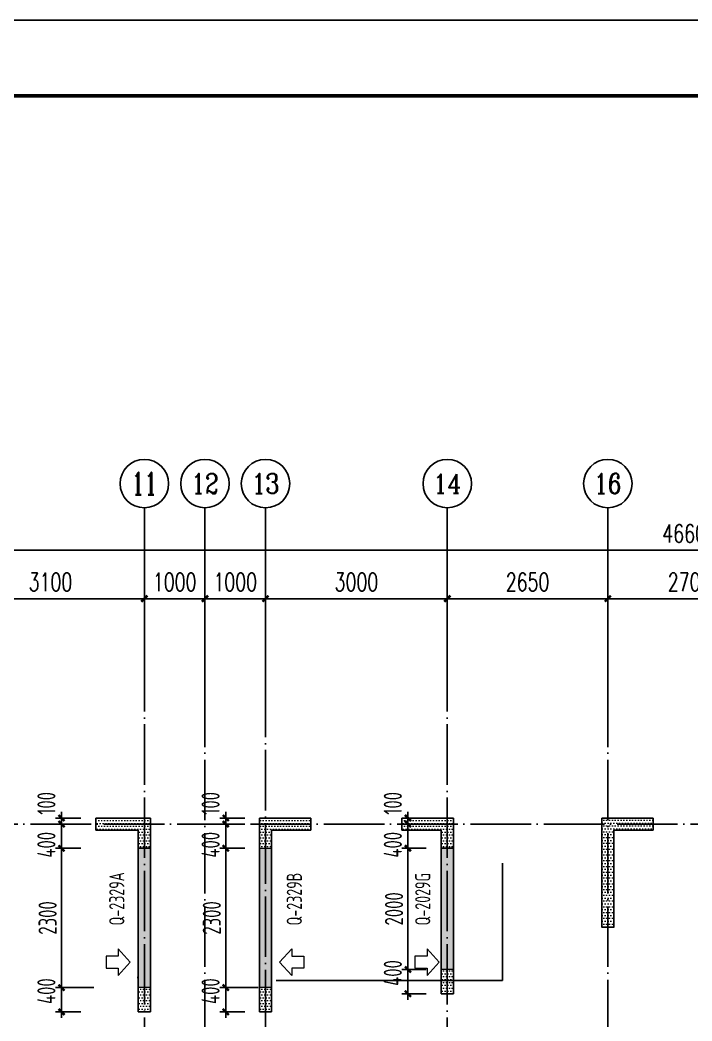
# Model space of a CAD drawing. Extents: x -85320 to 1679916, y -1321939 to 627.
# Drawn here: x 1046766 to 1057858, y -765764 to -749243 of the extents above; entities that cross this region are included whole.
import ezdxf
from ezdxf.enums import TextEntityAlignment as Align

# ---------------------------------------------------------------- set-up
doc = ezdxf.new("R2010")
doc.units = 0
doc.header["$LTSCALE"] = 1000
doc.linetypes.add('DOTE', pattern=[2.42, 2, -0.2, 0.02, -0.2])
for name, color, linetype in [('0004尺寸标注线', 12, 'Continuous'), ('AXIS', 3, 'Continuous'), ('AXIS_TEXT', 7, 'Continuous'), ('BORDER', 7, 'Continuous'), ('DOTE', 1, 'DOTE'), ('G-06墙-01砼墙', 50, 'Continuous'), ('打印线框', 7, 'Continuous'), ('拉模', 7, 'Continuous')]:
    doc.layers.add(name, color=color, linetype=linetype)
for name, color, linetype, lineweight in [('DIM', 3, 'Continuous', 0), ('WCOL', 7, 'Continuous', 0), ('WCOL_DE_DIM', 3, 'Continuous', 0), ('WCOL_HATCH', 251, 'Continuous', 0), ('预制墙标注', 2, 'Continuous', 18)]:
    doc.layers.add(name, color=color, linetype=linetype, lineweight=lineweight)
doc.styles.add('_TCH_AXIS', font='COMPLEX', dxfattribs={"bigfont": 'GBCBIG'})
doc.styles.add('_TCH_DIM_T3', font='SIMPLEX', dxfattribs={"width": 0.705882, "bigfont": 'GBCBIG'})
doc.styles.add('COMPLEX', font='COMPLEX')
doc.styles.add('TSSD_Rein', font='Tssdeng.shx', dxfattribs={"width": 0.7, "bigfont": 'hztxt.shx'})
doc.styles.add('宋体', font='', dxfattribs={"width": 0.7})
doc.styles.add('样式 1', font='yjkeng.shx', dxfattribs={"width": 0.7, "bigfont": 'yjkchn.shx'})
doc.styles.get('宋体').set_extended_font_data('SimSun')
doc.dimstyles.new('1-1(A2)', dxfattribs={"dimtxt": 3, "dimasz": 1, "dimexe": 1, "dimexo": 1, "dimgap": 0.6, "dimtad": 1, "dimdec": 0, "dimrnd": 5, "dimzin": 0, "dimdsep": 46, "dimtxsty": '宋体', "dimblk": 'ARCHTICK', "dimcen": 1, "dimdle": 1, "dimclrd": 256, "dimclre": 256, "dimclrt": 42, "dimadec": 1, "dimazin": 0, "dimtfac": 1, "dimtdec": 0, "dimtix": 1, "dimtmove": 2, "dimatfit": 3, "dimldrblk": 'DOT', "dimfxl": 2, "dimtvp": 1, "dimtolj": 1, "dimtzin": 0, "dimarcsym": 0})
doc.dimstyles.new('_TCH_ARCH&&100', dxfattribs={"dimtxt": 297.5, "dimasz": 100, "dimexe": 250, "dimexo": 300, "dimgap": 126.25, "dimtad": 1, "dimdec": 0, "dimzin": 0, "dimdsep": 46, "dimtxsty": '_TCH_DIM_T3', "dimblk": 'ARCHTICK', "dimcen": 0.09, "dimclrt": 7, "dimazin": 2, "dimtfac": 1, "dimtdec": 0, "dimtix": 1, "dimtmove": 2, "dimatfit": 3, "dimfxl": 1, "dimtolj": 1, "dimtzin": 0, "dimarcsym": 0})
doc.dimstyles.new('TSSD_100_100$0', dxfattribs={"dimtxt": 300, "dimasz": 100, "dimexe": 100, "dimexo": 250, "dimgap": 80, "dimtad": 1, "dimdec": 0, "dimzin": 0, "dimdsep": 46, "dimtxsty": 'TSSD_Rein', "dimblk": 'ARCHTICK', "dimcen": 0, "dimdle": 100, "dimclrt": 7, "dimadec": 0, "dimazin": 0, "dimtfac": 1, "dimtdec": 0, "dimtix": 1, "dimtmove": 2, "dimatfit": 3, "dimldrblk": '_TSDBK', "dimfxl": 1, "dimtolj": 1, "dimtzin": 0, "dimarcsym": 0})
pattern_1 = [(0, (-5661462.457, -508633), (23.8125, 47.625), [0, -47.625])]
pattern_2 = [(0, (-5661462.457, -507233), (23.8125, 47.625), [0, -47.625])]
pattern_3 = [(0, (-5661462.456, -549233), (23.8125, 47.625), [0, -47.625])]

# ---------------------------------------------------------------- blocks, each defined once
blk = doc.blocks.new('_ArchTick')
at = {"color": 0, "linetype": 'ByBlock', "const_width": 0.4}
blk.add_lwpolyline([(-0.5, -0.5), (0.5, 0.5)], dxfattribs=at)
blk = doc.blocks.new('*D1090')
at = {"layer": 'AXIS', "color": 0, "lineweight": -2, "transparency": 16777216}
for p, q in [((1045719, -759942), (1045719, -758544)), ((1048819, -759942), (1048819, -758544)), ((1045719, -758794), (1048819, -758794))]:
    blk.add_line(p, q, dxfattribs=at)
at = {"layer": 'Defpoints', "color": 0, "transparency": 16777216}
for p in [(1048819, -758794), (1045719, -760242), (1048819, -760242)]:
    blk.add_point(p, dxfattribs=at)
at = {"layer": 'AXIS', "color": 0, "lineweight": -2, "transparency": 16777216, "xscale": 100, "yscale": 100, "zscale": 100, "rotation": 180}
blk.add_blockref('_ArchTick', (1045719, -758794), dxfattribs=at)
at = {"layer": 'AXIS', "color": 0, "lineweight": -2, "transparency": 16777216, "xscale": 100, "yscale": 100, "zscale": 100}
blk.add_blockref('_ArchTick', (1048819, -758794), dxfattribs=at)
at = {"layer": 'AXIS', "color": 7, "transparency": 16777216, "insert": (1047269, -758519), "char_height": 297.5, "attachment_point": 5, "style": '_TCH_DIM_T3'}
blk.add_mtext('\\A1;3100', dxfattribs=at)
blk = doc.blocks.new('*D1091')
at = {"layer": 'AXIS', "color": 0, "lineweight": -2, "transparency": 16777216}
for p, q in [((1048819, -759942), (1048819, -758544)), ((1049819, -759942), (1049819, -758544)), ((1048819, -758794), (1049819, -758794))]:
    blk.add_line(p, q, dxfattribs=at)
at = {"layer": 'Defpoints', "color": 0, "transparency": 16777216}
for p in [(1049819, -758794), (1048819, -760242), (1049819, -760242)]:
    blk.add_point(p, dxfattribs=at)
at = {"layer": 'AXIS', "color": 0, "lineweight": -2, "transparency": 16777216, "xscale": 100, "yscale": 100, "zscale": 100, "rotation": 180}
blk.add_blockref('_ArchTick', (1048819, -758794), dxfattribs=at)
at = {"layer": 'AXIS', "color": 0, "lineweight": -2, "transparency": 16777216, "xscale": 100, "yscale": 100, "zscale": 100}
blk.add_blockref('_ArchTick', (1049819, -758794), dxfattribs=at)
at = {"layer": 'AXIS', "color": 7, "transparency": 16777216, "insert": (1049319, -758519), "char_height": 297.5, "attachment_point": 5, "style": '_TCH_DIM_T3'}
blk.add_mtext('\\A1;1000', dxfattribs=at)
blk = doc.blocks.new('*D1092')
at = {"layer": 'AXIS', "color": 0, "lineweight": -2, "transparency": 16777216}
for p, q in [((1049819, -759942), (1049819, -758544)), ((1050819, -759942), (1050819, -758544)), ((1049819, -758794), (1050819, -758794))]:
    blk.add_line(p, q, dxfattribs=at)
at = {"layer": 'Defpoints', "color": 0, "transparency": 16777216}
for p in [(1050819, -758794), (1049819, -760242), (1050819, -760242)]:
    blk.add_point(p, dxfattribs=at)
at = {"layer": 'AXIS', "color": 0, "lineweight": -2, "transparency": 16777216, "xscale": 100, "yscale": 100, "zscale": 100, "rotation": 180}
blk.add_blockref('_ArchTick', (1049819, -758794), dxfattribs=at)
at = {"layer": 'AXIS', "color": 0, "lineweight": -2, "transparency": 16777216, "xscale": 100, "yscale": 100, "zscale": 100}
blk.add_blockref('_ArchTick', (1050819, -758794), dxfattribs=at)
at = {"layer": 'AXIS', "color": 7, "transparency": 16777216, "insert": (1050319, -758519), "char_height": 297.5, "attachment_point": 5, "style": '_TCH_DIM_T3'}
blk.add_mtext('\\A1;1000', dxfattribs=at)
blk = doc.blocks.new('*D1093')
at = {"layer": 'AXIS', "color": 0, "lineweight": -2, "transparency": 16777216}
for p, q in [((1050819, -759942), (1050819, -758544)), ((1053819, -759942), (1053819, -758544)), ((1050819, -758794), (1053819, -758794))]:
    blk.add_line(p, q, dxfattribs=at)
at = {"layer": 'Defpoints', "color": 0, "transparency": 16777216}
for p in [(1053819, -758794), (1050819, -760242), (1053819, -760242)]:
    blk.add_point(p, dxfattribs=at)
at = {"layer": 'AXIS', "color": 0, "lineweight": -2, "transparency": 16777216, "xscale": 100, "yscale": 100, "zscale": 100, "rotation": 180}
blk.add_blockref('_ArchTick', (1050819, -758794), dxfattribs=at)
at = {"layer": 'AXIS', "color": 0, "lineweight": -2, "transparency": 16777216, "xscale": 100, "yscale": 100, "zscale": 100}
blk.add_blockref('_ArchTick', (1053819, -758794), dxfattribs=at)
at = {"layer": 'AXIS', "color": 7, "transparency": 16777216, "insert": (1052319, -758519), "char_height": 297.5, "attachment_point": 5, "style": '_TCH_DIM_T3'}
blk.add_mtext('\\A1;3000', dxfattribs=at)
blk = doc.blocks.new('*D1094')
at = {"layer": 'AXIS', "color": 0, "lineweight": -2, "transparency": 16777216}
for p, q in [((1053819, -759942), (1053819, -758544)), ((1056469, -759942), (1056469, -758544)), ((1053819, -758794), (1056469, -758794))]:
    blk.add_line(p, q, dxfattribs=at)
at = {"layer": 'Defpoints', "color": 0, "transparency": 16777216}
for p in [(1056469, -758794), (1053819, -760242), (1056469, -760242)]:
    blk.add_point(p, dxfattribs=at)
at = {"layer": 'AXIS', "color": 0, "lineweight": -2, "transparency": 16777216, "xscale": 100, "yscale": 100, "zscale": 100, "rotation": 180}
blk.add_blockref('_ArchTick', (1053819, -758794), dxfattribs=at)
at = {"layer": 'AXIS', "color": 0, "lineweight": -2, "transparency": 16777216, "xscale": 100, "yscale": 100, "zscale": 100}
blk.add_blockref('_ArchTick', (1056469, -758794), dxfattribs=at)
at = {"layer": 'AXIS', "color": 7, "transparency": 16777216, "insert": (1055144, -758519), "char_height": 297.5, "attachment_point": 5, "style": '_TCH_DIM_T3'}
blk.add_mtext('\\A1;2650', dxfattribs=at)
blk = doc.blocks.new('*D1095')
at = {"layer": 'AXIS', "color": 0, "lineweight": -2, "transparency": 16777216}
for p, q in [((1056469, -759942), (1056469, -758544)), ((1059169, -759942), (1059169, -758544)), ((1056469, -758794), (1059169, -758794))]:
    blk.add_line(p, q, dxfattribs=at)
at = {"layer": 'Defpoints', "color": 0, "transparency": 16777216}
for p in [(1059169, -758794), (1056469, -760242), (1059169, -760242)]:
    blk.add_point(p, dxfattribs=at)
at = {"layer": 'AXIS', "color": 0, "lineweight": -2, "transparency": 16777216, "xscale": 100, "yscale": 100, "zscale": 100, "rotation": 180}
blk.add_blockref('_ArchTick', (1056469, -758794), dxfattribs=at)
at = {"layer": 'AXIS', "color": 0, "lineweight": -2, "transparency": 16777216, "xscale": 100, "yscale": 100, "zscale": 100}
blk.add_blockref('_ArchTick', (1059169, -758794), dxfattribs=at)
at = {"layer": 'AXIS', "color": 7, "transparency": 16777216, "insert": (1057819, -758519), "char_height": 297.5, "attachment_point": 5, "style": '_TCH_DIM_T3'}
blk.add_mtext('\\A1;2700', dxfattribs=at)
blk = doc.blocks.new('*D1115')
at = {"layer": 'AXIS', "color": 0, "lineweight": -2, "transparency": 16777216}
for p, q in [((1034519, -759942), (1034519, -757744)), ((1081119, -759942), (1081119, -757744)), ((1034519, -757994), (1081119, -757994))]:
    blk.add_line(p, q, dxfattribs=at)
at = {"layer": 'Defpoints', "color": 0, "transparency": 16777216}
for p in [(1081119, -757994), (1034519, -760242), (1081119, -760242)]:
    blk.add_point(p, dxfattribs=at)
at = {"layer": 'AXIS', "color": 0, "lineweight": -2, "transparency": 16777216, "xscale": 100, "yscale": 100, "zscale": 100, "rotation": 180}
blk.add_blockref('_ArchTick', (1034519, -757994), dxfattribs=at)
at = {"layer": 'AXIS', "color": 0, "lineweight": -2, "transparency": 16777216, "xscale": 100, "yscale": 100, "zscale": 100}
blk.add_blockref('_ArchTick', (1081119, -757994), dxfattribs=at)
at = {"layer": 'AXIS', "color": 7, "transparency": 16777216, "insert": (1057819, -757719), "char_height": 297.5, "attachment_point": 5, "style": '_TCH_DIM_T3'}
blk.add_mtext('\\A1;46600', dxfattribs=at)
blk = doc.blocks.new('_AXISO')
blk.add_circle((0, 0), 0.5)
at = {"layer": 'AXIS_TEXT', "style": 'COMPLEX', "width": 1.041667}
blk.add_attdef('A', text='', height=0.56, dxfattribs=at).set_placement((-0.25, -0.28), (0.25, -0.28), align=Align.FIT)
blk = doc.blocks.new('*D1149')
at = {"layer": 'Defpoints', "color": 0, "transparency": 16777216}
for p in [(1048019, -762414), (1047452, -762514), (1048019, -762514)]:
    blk.add_point(p, dxfattribs=at)
at = {"layer": 'DIM', "color": 0, "lineweight": -2, "transparency": 16777216}
for p, q in [((1047769, -762414), (1047352, -762414)), ((1047452, -762414), (1047452, -762314)), ((1047452, -762414), (1047452, -762514)), ((1047769, -762514), (1047352, -762514)), ((1047452, -762514), (1047452, -762614))]:
    blk.add_line(p, q, dxfattribs=at)
at = {"layer": 'DIM', "color": 0, "lineweight": -2, "transparency": 16777216, "xscale": 100, "yscale": 100, "zscale": 100}
for p, rotation in [((1047452, -762414), 270), ((1047452, -762514), 90)]:
    blk.add_blockref('_ArchTick', p, dxfattribs=dict(at, rotation=rotation))
at = {"layer": 'DIM', "color": 7, "transparency": 16777216, "insert": (1047202, -762172), "char_height": 300, "attachment_point": 5, "rotation": 90, "style": 'TSSD_Rein'}
blk.add_mtext('\\A1;100', dxfattribs=at)
blk = doc.blocks.new('_TSDBK')
blk.add_line((-1, 0), (0, 0))
at = {"const_width": 0.5}
blk.add_lwpolyline([(-0.7, -0.7), (0.7, 0.7)], dxfattribs=at)
blk = doc.blocks.new('*D1150')
at = {"layer": 'Defpoints', "color": 0, "transparency": 16777216}
for p in [(1048019, -762914), (1047452, -765214), (1048236, -765214)]:
    blk.add_point(p, dxfattribs=at)
at = {"layer": 'DIM', "color": 0, "lineweight": -2, "transparency": 16777216}
for p, q in [((1047769, -762914), (1047352, -762914)), ((1047452, -762814), (1047452, -765314)), ((1047986, -765214), (1047352, -765214))]:
    blk.add_line(p, q, dxfattribs=at)
at = {"layer": 'DIM', "color": 0, "lineweight": -2, "transparency": 16777216, "xscale": 100, "yscale": 100, "zscale": 100}
for p, rotation in [((1047452, -762914), 90), ((1047452, -765214), 270)]:
    blk.add_blockref('_ArchTick', p, dxfattribs=dict(at, rotation=rotation))
at = {"layer": 'DIM', "color": 7, "transparency": 16777216, "insert": (1047222, -764064), "char_height": 300, "attachment_point": 5, "rotation": 90, "style": 'TSSD_Rein'}
blk.add_mtext('\\A1;2300', dxfattribs=at)
blk = doc.blocks.new('*D1151')
at = {"layer": 'Defpoints', "color": 0, "transparency": 16777216}
for p in [(1047452, -762514), (1048019, -762514), (1048019, -762914)]:
    blk.add_point(p, dxfattribs=at)
at = {"layer": 'DIM', "color": 0, "lineweight": -2, "transparency": 16777216}
for p, q in [((1047452, -763014), (1047452, -762414)), ((1047769, -762514), (1047352, -762514)), ((1047769, -762914), (1047352, -762914))]:
    blk.add_line(p, q, dxfattribs=at)
at = {"layer": 'DIM', "color": 0, "lineweight": -2, "transparency": 16777216, "xscale": 100, "yscale": 100, "zscale": 100}
for p, rotation in [((1047452, -762514), 90), ((1047452, -762914), 270)]:
    blk.add_blockref('_ArchTick', p, dxfattribs=dict(at, rotation=rotation))
at = {"layer": 'DIM', "color": 7, "transparency": 16777216, "insert": (1047202, -762856), "char_height": 300, "attachment_point": 5, "rotation": 90, "style": 'TSSD_Rein'}
blk.add_mtext('\\A1;400', dxfattribs=at)
blk = doc.blocks.new('*D1152')
at = {"layer": 'Defpoints', "color": 0, "transparency": 16777216}
for p in [(1048019, -765214), (1047452, -765614), (1048019, -765614)]:
    blk.add_point(p, dxfattribs=at)
at = {"layer": 'DIM', "color": 0, "lineweight": -2, "transparency": 16777216}
for p, q in [((1047769, -765214), (1047352, -765214)), ((1047452, -765114), (1047452, -765714)), ((1047769, -765614), (1047352, -765614))]:
    blk.add_line(p, q, dxfattribs=at)
at = {"layer": 'DIM', "color": 0, "lineweight": -2, "transparency": 16777216, "xscale": 100, "yscale": 100, "zscale": 100}
for p, rotation in [((1047452, -765214), 90), ((1047452, -765614), 270)]:
    blk.add_blockref('_ArchTick', p, dxfattribs=dict(at, rotation=rotation))
at = {"layer": 'DIM', "color": 7, "transparency": 16777216, "insert": (1047202, -765272), "char_height": 300, "attachment_point": 5, "rotation": 90, "style": 'TSSD_Rein'}
blk.add_mtext('\\A1;400', dxfattribs=at)
blk = doc.blocks.new('*D1153')
at = {"layer": 'Defpoints', "color": 0, "transparency": 16777216}
for p in [(1053719, -762414), (1053170, -762514), (1053719, -762514)]:
    blk.add_point(p, dxfattribs=at)
at = {"layer": 'DIM', "color": 0, "lineweight": -2, "transparency": 16777216}
for p, q in [((1053469, -762414), (1053070, -762414)), ((1053170, -762414), (1053170, -762314)), ((1053170, -762414), (1053170, -762514)), ((1053469, -762514), (1053070, -762514)), ((1053170, -762514), (1053170, -762614))]:
    blk.add_line(p, q, dxfattribs=at)
at = {"layer": 'DIM', "color": 0, "lineweight": -2, "transparency": 16777216, "xscale": 100, "yscale": 100, "zscale": 100}
for p, rotation in [((1053170, -762414), 270), ((1053170, -762514), 90)]:
    blk.add_blockref('_ArchTick', p, dxfattribs=dict(at, rotation=rotation))
at = {"layer": 'DIM', "color": 7, "transparency": 16777216, "insert": (1052920, -762172), "char_height": 300, "attachment_point": 5, "rotation": 90, "style": 'TSSD_Rein'}
blk.add_mtext('\\A1;100', dxfattribs=at)
blk = doc.blocks.new('*D1154')
at = {"layer": 'Defpoints', "color": 0, "transparency": 16777216}
for p in [(1053719, -762914), (1053170, -764914), (1053719, -764914)]:
    blk.add_point(p, dxfattribs=at)
at = {"layer": 'DIM', "color": 0, "lineweight": -2, "transparency": 16777216}
for p, q in [((1053469, -762914), (1053070, -762914)), ((1053170, -762814), (1053170, -765014)), ((1053469, -764914), (1053070, -764914))]:
    blk.add_line(p, q, dxfattribs=at)
at = {"layer": 'DIM', "color": 0, "lineweight": -2, "transparency": 16777216, "xscale": 100, "yscale": 100, "zscale": 100}
for p, rotation in [((1053170, -762914), 90), ((1053170, -764914), 270)]:
    blk.add_blockref('_ArchTick', p, dxfattribs=dict(at, rotation=rotation))
at = {"layer": 'DIM', "color": 7, "transparency": 16777216, "insert": (1052940, -763914), "char_height": 300, "attachment_point": 5, "rotation": 90, "style": 'TSSD_Rein'}
blk.add_mtext('\\A1;2000', dxfattribs=at)
blk = doc.blocks.new('*D1155')
at = {"layer": 'Defpoints', "color": 0, "transparency": 16777216}
for p in [(1053170, -762514), (1053719, -762514), (1053719, -762914)]:
    blk.add_point(p, dxfattribs=at)
at = {"layer": 'DIM', "color": 0, "lineweight": -2, "transparency": 16777216}
for p, q in [((1053170, -763014), (1053170, -762414)), ((1053469, -762514), (1053070, -762514)), ((1053469, -762914), (1053070, -762914))]:
    blk.add_line(p, q, dxfattribs=at)
at = {"layer": 'DIM', "color": 0, "lineweight": -2, "transparency": 16777216, "xscale": 100, "yscale": 100, "zscale": 100}
for p, rotation in [((1053170, -762514), 90), ((1053170, -762914), 270)]:
    blk.add_blockref('_ArchTick', p, dxfattribs=dict(at, rotation=rotation))
at = {"layer": 'DIM', "color": 7, "transparency": 16777216, "insert": (1052920, -762856), "char_height": 300, "attachment_point": 5, "rotation": 90, "style": 'TSSD_Rein'}
blk.add_mtext('\\A1;400', dxfattribs=at)
blk = doc.blocks.new('*D1156')
at = {"layer": 'Defpoints', "color": 0, "transparency": 16777216}
for p in [(1053719, -764914), (1053170, -765314), (1053719, -765314)]:
    blk.add_point(p, dxfattribs=at)
at = {"layer": 'DIM', "color": 0, "lineweight": -2, "transparency": 16777216}
for p, q in [((1053170, -764814), (1053170, -765414)), ((1053469, -764914), (1053070, -764914)), ((1053469, -765314), (1053070, -765314))]:
    blk.add_line(p, q, dxfattribs=at)
at = {"layer": 'DIM', "color": 0, "lineweight": -2, "transparency": 16777216, "xscale": 100, "yscale": 100, "zscale": 100}
for p, rotation in [((1053170, -764914), 90), ((1053170, -765314), 270)]:
    blk.add_blockref('_ArchTick', p, dxfattribs=dict(at, rotation=rotation))
at = {"layer": 'DIM', "color": 7, "transparency": 16777216, "insert": (1052920, -764972), "char_height": 300, "attachment_point": 5, "rotation": 90, "style": 'TSSD_Rein'}
blk.add_mtext('\\A1;400', dxfattribs=at)
blk = doc.blocks.new('*D1157')
at = {"layer": 'Defpoints', "color": 0, "transparency": 16777216}
for p in [(1050729, -762414), (1050162, -762514), (1050729, -762514)]:
    blk.add_point(p, dxfattribs=at)
at = {"layer": 'DIM', "color": 0, "lineweight": -2, "transparency": 16777216}
for p, q in [((1050479, -762414), (1050062, -762414)), ((1050162, -762414), (1050162, -762314)), ((1050162, -762414), (1050162, -762514)), ((1050479, -762514), (1050062, -762514)), ((1050162, -762514), (1050162, -762614))]:
    blk.add_line(p, q, dxfattribs=at)
at = {"layer": 'DIM', "color": 0, "lineweight": -2, "transparency": 16777216, "xscale": 100, "yscale": 100, "zscale": 100}
for p, rotation in [((1050162, -762414), 270), ((1050162, -762514), 90)]:
    blk.add_blockref('_ArchTick', p, dxfattribs=dict(at, rotation=rotation))
at = {"layer": 'DIM', "color": 7, "transparency": 16777216, "insert": (1049912, -762172), "char_height": 300, "attachment_point": 5, "rotation": 90, "style": 'TSSD_Rein'}
blk.add_mtext('\\A1;100', dxfattribs=at)
blk = doc.blocks.new('*D1158')
at = {"layer": 'Defpoints', "color": 0, "transparency": 16777216}
for p in [(1050729, -762914), (1050162, -765214), (1050946, -765214)]:
    blk.add_point(p, dxfattribs=at)
at = {"layer": 'DIM', "color": 0, "lineweight": -2, "transparency": 16777216}
for p, q in [((1050479, -762914), (1050062, -762914)), ((1050162, -762814), (1050162, -765314)), ((1050696, -765214), (1050062, -765214))]:
    blk.add_line(p, q, dxfattribs=at)
at = {"layer": 'DIM', "color": 0, "lineweight": -2, "transparency": 16777216, "xscale": 100, "yscale": 100, "zscale": 100}
for p, rotation in [((1050162, -762914), 90), ((1050162, -765214), 270)]:
    blk.add_blockref('_ArchTick', p, dxfattribs=dict(at, rotation=rotation))
at = {"layer": 'DIM', "color": 7, "transparency": 16777216, "insert": (1049932, -764064), "char_height": 300, "attachment_point": 5, "rotation": 90, "style": 'TSSD_Rein'}
blk.add_mtext('\\A1;2300', dxfattribs=at)
blk = doc.blocks.new('*D1159')
at = {"layer": 'Defpoints', "color": 0, "transparency": 16777216}
for p in [(1050162, -762514), (1050729, -762514), (1050729, -762914)]:
    blk.add_point(p, dxfattribs=at)
at = {"layer": 'DIM', "color": 0, "lineweight": -2, "transparency": 16777216}
for p, q in [((1050162, -763014), (1050162, -762414)), ((1050479, -762514), (1050062, -762514)), ((1050479, -762914), (1050062, -762914))]:
    blk.add_line(p, q, dxfattribs=at)
at = {"layer": 'DIM', "color": 0, "lineweight": -2, "transparency": 16777216, "xscale": 100, "yscale": 100, "zscale": 100}
for p, rotation in [((1050162, -762514), 90), ((1050162, -762914), 270)]:
    blk.add_blockref('_ArchTick', p, dxfattribs=dict(at, rotation=rotation))
at = {"layer": 'DIM', "color": 7, "transparency": 16777216, "insert": (1049912, -762856), "char_height": 300, "attachment_point": 5, "rotation": 90, "style": 'TSSD_Rein'}
blk.add_mtext('\\A1;400', dxfattribs=at)
blk = doc.blocks.new('*D1160')
at = {"layer": 'Defpoints', "color": 0, "transparency": 16777216}
for p in [(1050729, -765214), (1050162, -765614), (1050729, -765614)]:
    blk.add_point(p, dxfattribs=at)
at = {"layer": 'DIM', "color": 0, "lineweight": -2, "transparency": 16777216}
for p, q in [((1050479, -765214), (1050062, -765214)), ((1050162, -765114), (1050162, -765714)), ((1050479, -765614), (1050062, -765614))]:
    blk.add_line(p, q, dxfattribs=at)
at = {"layer": 'DIM', "color": 0, "lineweight": -2, "transparency": 16777216, "xscale": 100, "yscale": 100, "zscale": 100}
for p, rotation in [((1050162, -765214), 90), ((1050162, -765614), 270)]:
    blk.add_blockref('_ArchTick', p, dxfattribs=dict(at, rotation=rotation))
at = {"layer": 'DIM', "color": 7, "transparency": 16777216, "insert": (1049912, -765272), "char_height": 300, "attachment_point": 5, "rotation": 90, "style": 'TSSD_Rein'}
blk.add_mtext('\\A1;400', dxfattribs=at)
blk = doc.blocks.new('_Dot')
at = {"color": 0, "linetype": 'ByBlock', "lineweight": -2}
blk.add_line((-0.5, 0), (-1, 0), dxfattribs=at)
at = {"color": 0, "linetype": 'ByBlock', "const_width": 0.5}
blk.add_lwpolyline([(-0.25, 0, 1), (0.25, 0, 1)], format="xyb", close=True, dxfattribs=at)
blk = doc.blocks.new('图框1')
at = {"layer": 'BORDER', "const_width": 50}
blk.add_lwpolyline([(1377779, -823089), (1377779, -783089), (1433679, -783089), (1433679, -823089)], close=True, dxfattribs=at)

msp = doc.modelspace()

# ---------------------------------------------------------------- hatches: boundary and pattern name
at = {"layer": 'WCOL_DE_DIM'}
h = msp.add_hatch(color=6, dxfattribs=at)
h.dxf.hatch_style = 1
h.paths.add_polyline_path([(1048719.045, -762914.127), (1048919.045, -762914.127), (1048919.045, -765214.127), (1048719.045, -765214.127)])
h = msp.add_hatch(color=6, dxfattribs=at)
h.dxf.hatch_style = 1
h.paths.add_polyline_path([(1050719.045, -762914.127), (1050919.045, -762914.127), (1050919.045, -765214.127), (1050719.045, -765214.127)])
h = msp.add_hatch(color=6, dxfattribs=at)
h.dxf.hatch_style = 1
h.paths.add_polyline_path([(1053719.046, -762914.127), (1053919.046, -762914.127), (1053919.046, -764914.127), (1053719.046, -764914.127)])
at = {"layer": 'WCOL_HATCH'}
h = msp.add_hatch(dxfattribs=at)
h.set_pattern_fill('DOTS', color=256, scale=30, style=0)
h.set_pattern_definition(pattern_2)
h.paths.add_polyline_path([(1048919.043, -762414.127), (1048919.043, -762914.127), (1048719.043, -762914.127), (1048719.043, -762614.127), (1048019.043, -762614.127), (1048019.043, -762414.127)], flags=0)
h = msp.add_hatch(dxfattribs=at)
h.set_pattern_fill('DOTS', color=256, scale=30, style=0)
h.set_pattern_definition(pattern_2)
h.paths.add_polyline_path([(1050719.043, -762414.127), (1050719.043, -762914.127), (1050919.043, -762914.127), (1050919.043, -762614.127), (1051569.043, -762614.127), (1051569.043, -762414.127)], flags=0)
h = msp.add_hatch(dxfattribs=at)
h.set_pattern_fill('DOTS', color=256, scale=30, style=0)
h.set_pattern_definition(pattern_2)
h.paths.add_polyline_path([(1053919.045, -762414.127), (1053919.045, -762914.127), (1053719.045, -762914.127), (1053719.045, -762614.127), (1053069.045, -762614.127), (1053069.045, -762414.127)], flags=0)
h = msp.add_hatch(dxfattribs=at)
h.set_pattern_fill('DOTS', color=256, scale=30, style=0)
h.set_pattern_definition(pattern_3)
h.paths.add_polyline_path([(1057219.045, -762414.127), (1057219.045, -762614.127), (1056569.045, -762614.127), (1056569.045, -762914.127), (1056369.045, -762914.127), (1056369.045, -762414.127)], flags=0)
h = msp.add_hatch(dxfattribs=at)
h.set_pattern_fill('DOTS', color=256, scale=30, style=0)
h.set_pattern_definition(pattern_3)
h.paths.add_polyline_path([(1056369.045, -764214.127), (1056569.045, -764214.127), (1056569.045, -762914.127), (1056369.045, -762914.127)])
h = msp.add_hatch(dxfattribs=at)
h.set_pattern_fill('DOTS', color=256, scale=30, style=0)
h.set_pattern_definition([(0, (-5661462.457, -508333), (23.8125, 47.625), [0, -47.625])])
h.paths.add_polyline_path([(1053719.043, -764914.127), (1053719.043, -765314.127), (1053919.043, -765314.127), (1053919.043, -764914.127)], flags=0)
h = msp.add_hatch(dxfattribs=at)
h.set_pattern_fill('DOTS', color=256, scale=30, style=0)
h.set_pattern_definition(pattern_1)
h.paths.add_polyline_path([(1048719.043, -765214.127), (1048719.043, -765614.127), (1048919.043, -765614.127), (1048919.043, -765214.127)], flags=0)
h = msp.add_hatch(dxfattribs=at)
h.set_pattern_fill('DOTS', color=256, scale=30, style=0)
h.set_pattern_definition(pattern_1)
h.paths.add_polyline_path([(1050719.043, -765214.127), (1050719.043, -765614.127), (1050919.043, -765614.127), (1050919.043, -765214.127)], flags=0)

# ---------------------------------------------------------------- linework, layer by layer
at = {"layer": 'AXIS'}
for p, q in [((1048819.044, -760242.387), (1048819.044, -757294.387)), ((1049819.044, -760242.387), (1049819.044, -757294.387)), ((1050819.044, -760242.387), (1050819.044, -757294.387)), ((1053819.044, -760242.387), (1053819.044, -757294.387)), ((1056469.044, -760242.387), (1056469.044, -757294.387))]:
    msp.add_line(p, q, dxfattribs=at)
at = {"layer": 'DOTE', "ltscale": 0.5}
for p, q in [((1048819.044, -767914.127), (1048819.044, -760242.387)), ((1049819.044, -760242.387), (1049819.044, -778875.598)), ((1050819.044, -768338.024), (1050819.044, -760242.387)), ((1053819.044, -767914.127), (1053819.044, -760242.387)), ((1056469.044, -760242.387), (1056469.044, -770314.127)), ((1032421.261, -762514.127), (1082905.734, -762514.127))]:
    msp.add_line(p, q, dxfattribs=at)
at = {"layer": 'G-06墙-01砼墙'}
for p, q in [((1048019.043, -762414.127), (1048919.043, -762414.127)), ((1048019.043, -762614.127), (1048019.043, -762414.127)), ((1048919.043, -765614.127), (1048919.043, -762414.127)), ((1050719.043, -762414.127), (1051569.043, -762414.127)), ((1050719.043, -765614.127), (1050719.043, -762414.127)), ((1051569.043, -762414.127), (1051569.043, -762614.127)), ((1053069.043, -762414.127), (1053919.043, -762414.127)), ((1053069.043, -762614.127), (1053069.043, -762414.127)), ((1053919.043, -765314.127), (1053919.043, -762414.127)), ((1056369.045, -762414.127), (1057219.045, -762414.127)), ((1056369.045, -764214.127), (1056369.045, -762414.127)), ((1057219.045, -762414.127), (1057219.045, -762614.127)), ((1048019.043, -762614.127), (1048719.043, -762614.127)), ((1048719.043, -765614.127), (1048719.043, -762614.127)), ((1050919.043, -762614.127), (1051569.043, -762614.127)), ((1050919.043, -765614.127), (1050919.043, -762614.127)), ((1053069.043, -762614.127), (1053719.043, -762614.127)), ((1053719.043, -765314.127), (1053719.043, -762614.127)), ((1056569.045, -762614.127), (1057219.045, -762614.127)), ((1056569.045, -764214.127), (1056569.045, -762614.127)), ((1056569.045, -764214.127), (1056369.045, -764214.127)), ((1053919.043, -765314.127), (1053719.043, -765314.127)), ((1048919.043, -765614.127), (1048719.043, -765614.127)), ((1050919.043, -765614.127), (1050719.043, -765614.127))]:
    msp.add_line(p, q, dxfattribs=at)
at = {"layer": 'WCOL'}
for points in [[(1048919.043, -762414.127), (1048919.043, -762914.127), (1048719.043, -762914.127), (1048719.043, -762614.127), (1048019.043, -762614.127), (1048019.043, -762414.127)], [(1050719.043, -762414.127), (1050719.043, -762914.127), (1050919.043, -762914.127), (1050919.043, -762614.127), (1051569.043, -762614.127), (1051569.043, -762414.127)], [(1053919.045, -762414.127), (1053919.045, -762914.127), (1053719.045, -762914.127), (1053719.045, -762614.127), (1053069.045, -762614.127), (1053069.045, -762414.127)], [(1053719.043, -764914.127), (1053719.043, -765314.127), (1053919.043, -765314.127), (1053919.043, -764914.127)], [(1048719.043, -765214.127), (1048719.043, -765614.127), (1048919.043, -765614.127), (1048919.043, -765214.127)], [(1050719.043, -765214.127), (1050719.043, -765614.127), (1050919.043, -765614.127), (1050919.043, -765214.127)]]:
    msp.add_lwpolyline(points, close=True, dxfattribs=at)
for points in [[(1048386.039, -764573.139), (1048386.039, -764693.139), (1048186.039, -764693.139), (1048186.039, -764893.139), (1048386.039, -764893.139), (1048386.039, -765013.139), (1048586.039, -764793.139), (1048386.039, -764573.139)], [(1051252.052, -764573.139), (1051252.052, -764693.139), (1051452.052, -764693.139), (1051452.052, -764893.139), (1051252.052, -764893.139), (1051252.052, -765013.139), (1051052.052, -764793.139), (1051252.052, -764573.139)], [(1053486.039, -764573.139), (1053486.039, -764693.139), (1053286.039, -764693.139), (1053286.039, -764893.139), (1053486.039, -764893.139), (1053486.039, -765013.139), (1053686.039, -764793.139), (1053486.039, -764573.139)]]:
    msp.add_lwpolyline(points, dxfattribs=at)
at = {"layer": 'WCOL_DE_DIM'}
for points in [[(1048719.045, -762914.127), (1048919.045, -762914.127), (1048919.045, -765214.127), (1048719.045, -765214.127)], [(1050719.045, -762914.127), (1050919.045, -762914.127), (1050919.045, -765214.127), (1050719.045, -765214.127)], [(1053719.046, -762914.127), (1053919.046, -762914.127), (1053919.046, -764914.127), (1053719.046, -764914.127)]]:
    msp.add_lwpolyline(points, close=True, dxfattribs=at)
at = {"layer": '打印线框', "color": 1}
msp.add_lwpolyline([(1023539.778, -801778.774), (1023539.778, -749243.421), (1097839.778, -749243.421), (1097839.778, -801778.774)], close=True, dxfattribs=at)

# ---------------------------------------------------------------- block references
at = {"xscale": 0.9481382978723404, "yscale": 0.9481382978723404, "zscale": 0.9481382978723404}
msp.add_blockref('_Dot', (1048703.345, -765046.297), dxfattribs=at)
at = {"layer": 'AXIS'}
ref = msp.add_blockref('_AXISO', (1048819.044, -756894.387), dxfattribs=dict(at, xscale=800, yscale=800, zscale=800))
ref.add_attrib('A', '11', dxfattribs={"layer": 'AXIS_TEXT', "height": 368.7626, "style": '_TCH_AXIS'}).set_placement((1048608.322, -757078.768), (1049029.765, -757078.768), align=Align.FIT)
ref = msp.add_blockref('_AXISO', (1049819.044, -756894.387), dxfattribs=dict(at, xscale=800, yscale=800, zscale=800))
ref.add_attrib('A', '12', dxfattribs={"layer": 'AXIS_TEXT', "height": 328.4455, "style": '_TCH_AXIS'}).set_placement((1049592.26, -757058.61), (1050045.828, -757058.61), align=Align.FIT)
ref = msp.add_blockref('_AXISO', (1050819.044, -756894.387), dxfattribs=dict(at, xscale=800, yscale=800, zscale=800))
ref.add_attrib('A', '13', dxfattribs={"layer": 'AXIS_TEXT', "height": 328.4455, "style": '_TCH_AXIS'}).set_placement((1050592.26, -757058.61), (1051045.828, -757058.61), align=Align.FIT)
ref = msp.add_blockref('_AXISO', (1053819.044, -756894.387), dxfattribs=dict(at, xscale=800, yscale=800, zscale=800))
ref.add_attrib('A', '14', dxfattribs={"layer": 'AXIS_TEXT', "height": 314.075, "style": '_TCH_AXIS'}).set_placement((1053587.227, -757051.424), (1054050.861, -757051.424), align=Align.FIT)
ref = msp.add_blockref('_AXISO', (1056469.044, -756894.387), dxfattribs=dict(at, xscale=800, yscale=800, zscale=800))
ref.add_attrib('A', '16', dxfattribs={"layer": 'AXIS_TEXT', "height": 328.4455, "style": '_TCH_AXIS'}).set_placement((1056242.26, -757058.61), (1056695.828, -757058.61), align=Align.FIT)
at = {"layer": '拉模', "color": 3, "xscale": 1.250841750841755, "yscale": 1.250841750841755, "zscale": 1.250841750841755}
msp.add_blockref('图框1', (-696716.55, 229025.771), dxfattribs=at)

# ---------------------------------------------------------------- texts
at = {"layer": '预制墙标注', "linetype": 'Continuous', "style": '样式 1', "width": 0.7}
for s, p in [('Q-2329A', (1048238.23, -764187.372)), ('Q-2329B', (1051168.935, -764187.372)), ('Q-2029G', (1053288.688, -764187.372))]:
    msp.add_text(s, height=250, rotation=90.0000025, dxfattribs=at).set_placement(p, align=Align.TOP_LEFT)

# ---------------------------------------------------------------- dimensions: what is measured, and where the dimension line sits
at = {"layer": 'AXIS'}
for p1, p2, distance, picture, middle in [((1034519.044, -760242.387), (1081119.044, -760242.387), 2248, '*D1115', (1057819.044, -757719.387)), ((1045719.044, -760242.387), (1048819.044, -760242.387), 1448, '*D1090', (1047269.044, -758519.387)), ((1048819.044, -760242.387), (1049819.044, -760242.387), 1448, '*D1091', (1049319.044, -758519.387)), ((1049819.044, -760242.387), (1050819.044, -760242.387), 1448, '*D1092', (1050319.044, -758519.387)), ((1050819.044, -760242.387), (1053819.044, -760242.387), 1448, '*D1093', (1052319.044, -758519.387)), ((1053819.044, -760242.387), (1056469.044, -760242.387), 1448, '*D1094', (1055144.044, -758519.387)), ((1056469.044, -760242.387), (1059169.044, -760242.387), 1448, '*D1095', (1057819.044, -758519.387))]:
    dim = msp.add_aligned_dim(p1=p1, p2=p2, distance=distance, dimstyle='_TCH_ARCH&&100', dxfattribs=at)
    dim.commit()
    dim.dimension.update_dxf_attribs({"geometry": picture, "text_midpoint": middle})
at = {"layer": 'DIM'}
for base, p1, p2, angle, picture, middle in [((1047451.974, -762514.127), (1048019.045, -762414.127), (1048019.045, -762514.127), 90, '*D1149', (1047201.974, -762172.204)), ((1050161.929, -762514.127), (1050728.999, -762414.127), (1050728.999, -762514.127), 90, '*D1157', (1049911.929, -762172.204)), ((1053169.798, -762514.126), (1053719.046, -762414.127), (1053719.046, -762514.126), 90, '*D1153', (1052919.798, -762172.204)), ((1047451.974, -762514.127), (1048019.045, -762914.127), (1048019.045, -762514.127), 270.0000323, '*D1151', (1047201.974, -762856.05)), ((1050161.929, -762514.127), (1050728.999, -762914.127), (1050728.999, -762514.127), 270.0000323, '*D1159', (1049911.929, -762856.05)), ((1053169.798, -762514.127), (1053719.046, -762914.127), (1053719.046, -762514.127), 270, '*D1155', (1052919.798, -762856.05)), ((1053169.798, -765314.126), (1053719.046, -764914.127), (1053719.046, -765314.126), 90, '*D1156', (1052919.798, -764972.203)), ((1047451.974, -765614.127), (1048019.045, -765214.127), (1048019.045, -765614.127), 89.9999677, '*D1152', (1047201.974, -765272.203)), ((1050161.929, -765614.127), (1050728.999, -765214.127), (1050728.999, -765614.127), 89.9999677, '*D1160', (1049911.929, -765272.203))]:
    dim = msp.add_linear_dim(base=base, p1=p1, p2=p2, angle=angle, dimstyle='TSSD_100_100$0', dxfattribs=at)
    dim.commit()
    dim.dimension.update_dxf_attribs({"geometry": picture, "text_midpoint": middle, "dimtype": 160})
for base, p1, p2, picture, middle in [((1047451.974, -765214.127), (1048019.045, -762914.127), (1048236.267, -765214.127), '*D1150', (1047221.974, -764064.127)), ((1050161.929, -765214.127), (1050728.999, -762914.127), (1050946.221, -765214.127), '*D1158', (1049931.929, -764064.127)), ((1053169.798, -764914.127), (1053719.046, -762914.127), (1053719.046, -764914.127), '*D1154', (1052939.798, -763914.127))]:
    dim = msp.add_linear_dim(base=base, p1=p1, p2=p2, angle=90, dimstyle='TSSD_100_100$0', dxfattribs=at)
    dim.commit()
    dim.dimension.update_dxf_attribs({"geometry": picture, "text_midpoint": middle})

# ---------------------------------------------------------------- leaders
at = {"layer": '0004尺寸标注线', "color": 0, "ltscale": 100}
msp.add_leader([(1050992.067, -765094.127, -6.894), (1054728.348, -765094.127, -6.894), (1054728.348, -763161.956, -6.894)], dimstyle='1-1(A2)', override={"dimscale": 0.585445, "dimgap": 0.6, "dimtad": 0, "dimfxl": 6, "dimfxlon": 1}, dxfattribs=at)

doc.saveas('drawing.dxf')
